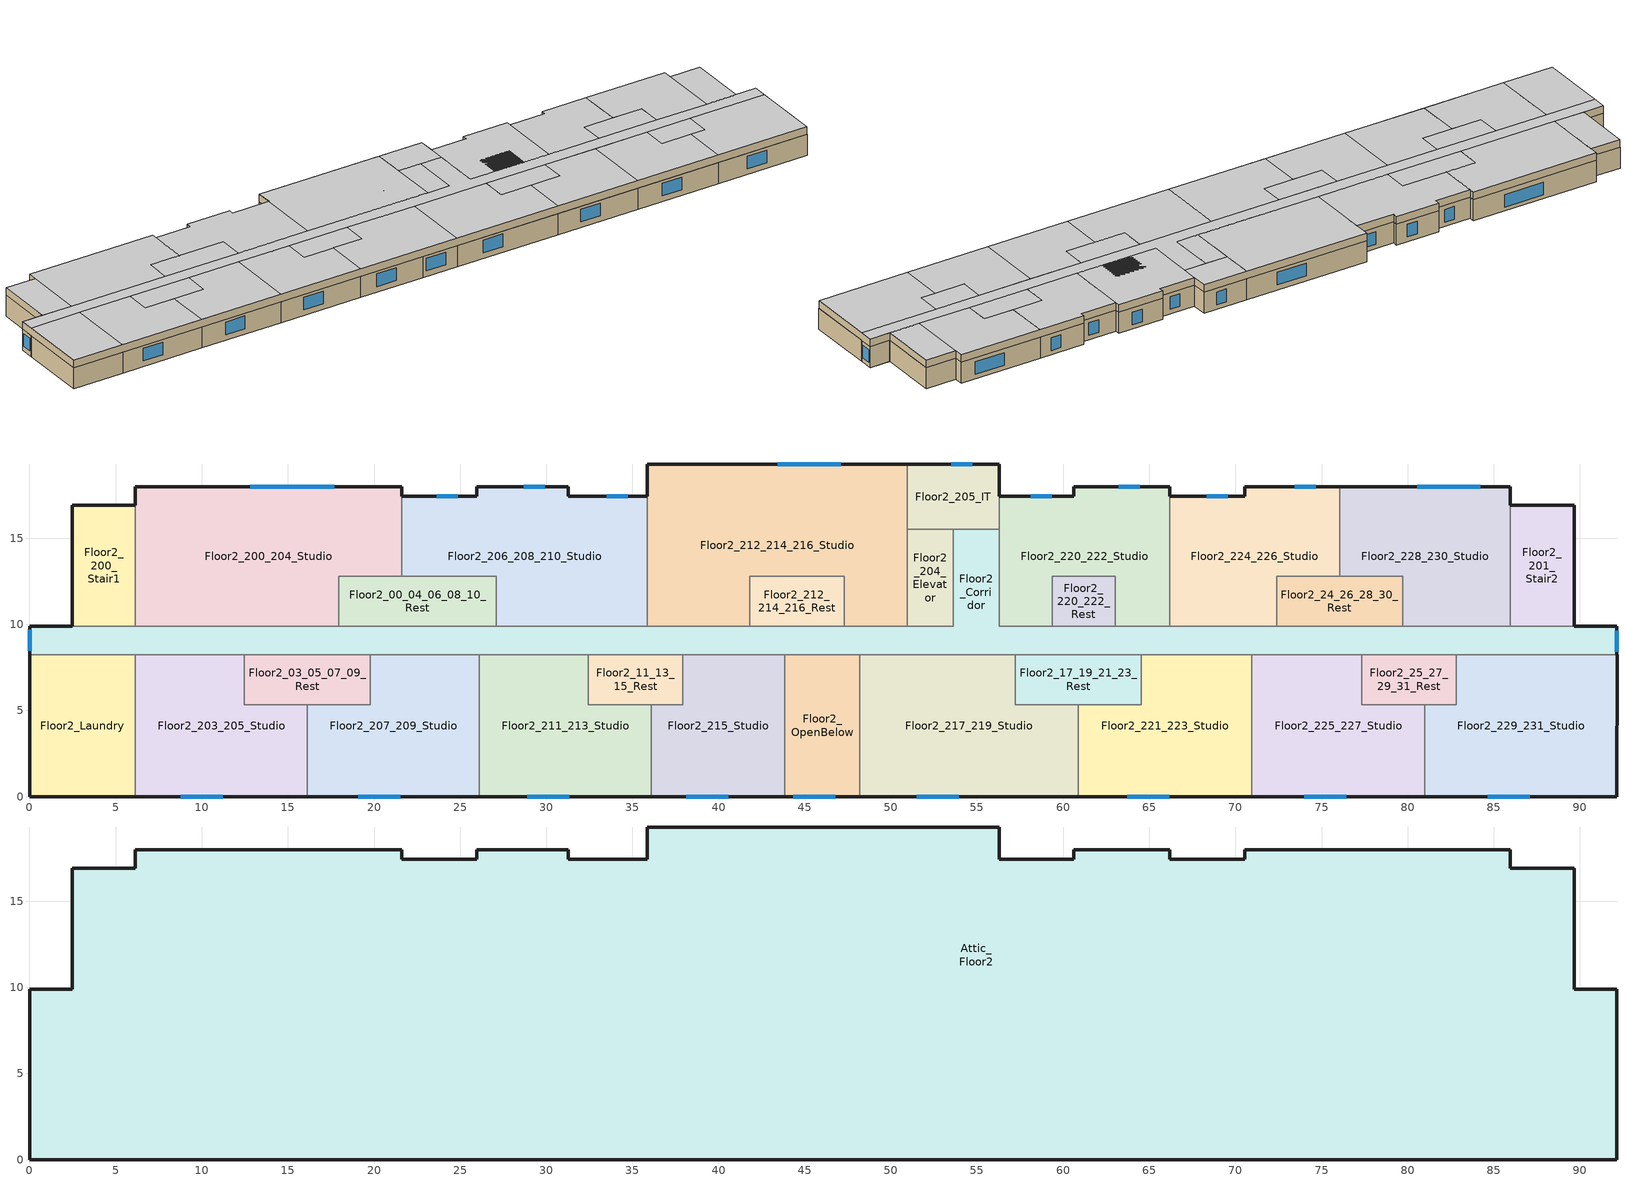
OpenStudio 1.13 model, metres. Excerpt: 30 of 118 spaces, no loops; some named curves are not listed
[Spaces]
Floor2_205_IT
 floor to Attic_Floor1: 50.95,15.51 50.95,19.28 56.29,19.28 56.29,15.51 z3.43
 wall outside: 56.29,17.42 56.29,19.28 50.95,19.28 z3.43:5.97
 wall to Floor2_220_222_Studio: 56.29,15.51 56.29,17.42 z3.43:5.97
 wall to Floor2_Corridor: 53.62,15.51 56.29,15.51 z3.43:5.97
 wall to Floor2_204_Elevator: 50.95,15.51 53.62,15.51 z3.43:5.97
 wall to Floor2_212_214_216_Studio: 50.95,19.28 50.95,15.51 z3.43:5.97
 window: 54.71,19.28 53.5,19.28 z4.01:5.54
Floor2_212_214_216_Studio
 floor to Attic_Floor1: 41.81,9.89 35.86,9.89 35.86,19.28 50.95,19.28 50.95,9.89 47.29,9.89 47.29,12.78 41.81,12.78 z3.43
 wall outside: 50.95,19.28 35.86,19.28 35.86,17.42 z3.43:5.97
 wall to Floor2_Corridor: 35.86,9.89 41.81,9.89 / 47.29,9.89 50.95,9.89 z3.43:5.97
 wall to Floor2_206_208_210_Studio: 35.86,17.42 35.86,9.89 z3.43:5.97
 wall to Floor2_204_Elevator: 50.95,9.89 50.95,15.51 z3.43:5.97
 wall to Floor2_212_214_216_Rest: 41.81,9.89 41.81,12.78 47.29,12.78 47.29,9.89 z3.43:5.97
 window: 47.09,19.28 43.43,19.28 z4.07:5.59
Floor2_228_230_Studio
 floor to Attic_Floor1: 79.71,9.89 79.71,12.78 76.05,12.78 76.05,17.98 85.95,17.98 85.95,9.89 z3.43
 wall outside: 85.95,16.92 85.95,17.98 76.05,17.98 z3.43:5.97
 wall to Floor2_Corridor: 79.71,9.89 85.95,9.89 z3.43:5.97
 wall to Floor2_24_26_28_30_Rest: 76.05,12.78 79.71,12.78 79.71,9.89 z3.43:5.97
 wall to Floor2_224_226_Studio: 76.05,17.98 76.05,12.78 z3.43:5.97
 wall to Floor2_201_Stair2: 85.95,9.89 85.95,16.92 z3.43:5.97
 window: 84.2,17.98 80.54,17.98 z3.98:5.51
Floor2_224_226_Studio
 floor to Attic_Floor1: 66.19,9.89 66.19,17.42 70.54,17.42 70.54,17.98 76.05,17.98 76.05,12.78 72.39,12.78 72.39,9.89 z3.43
 wall outside: 76.05,17.98 70.54,17.98 70.54,17.42 66.19,17.42 z3.43:5.97
 wall to Floor2_Corridor: 66.19,9.89 72.39,9.89 z3.43:5.97
 wall to Floor2_220_222_Studio: 66.19,17.42 66.19,9.89 z3.43:5.97
 wall to Floor2_24_26_28_30_Rest: 72.39,9.89 72.39,12.78 76.05,12.78 z3.43:5.97
 window: 74.65,17.98 73.43,17.98 z3.96:5.48; 69.56,17.42 68.34,17.42 z3.97:5.49
Floor2_220_222_Studio
 floor to Attic_Floor1: 56.29,9.89 56.29,17.42 60.63,17.42 60.63,17.98 66.19,17.98 66.19,9.89 63.02,9.89 63.02,12.78 59.36,12.78 59.36,9.89 z3.43
 wall outside: 66.19,17.42 66.19,17.98 60.63,17.98 60.63,17.42 56.29,17.42 z3.43:5.97
 wall to Floor2_Corridor: 56.29,15.51 56.29,9.89 59.36,9.89 / 63.02,9.89 66.19,9.89 z3.43:5.97
 wall to Floor2_220_222_Rest: 59.36,9.89 59.36,12.78 63.02,12.78 63.02,9.89 z3.43:5.97
 window: 64.45,17.98 63.23,17.98 z3.95:5.48; 59.34,17.42 58.12,17.42 z4:5.52
Floor2_206_208_210_Studio
 floor to Attic_Floor1: 27.1,9.89 27.1,12.78 21.62,12.78 21.62,17.42 25.96,17.42 25.96,17.98 31.27,17.98 31.27,17.42 35.86,17.42 35.86,9.89 z3.43
 wall outside: 35.86,17.42 31.27,17.42 31.27,17.98 25.96,17.98 25.96,17.42 21.62,17.42 z3.43:5.97
 wall to Floor2_Corridor: 27.1,9.89 35.86,9.89 z3.43:5.97
 wall to Floor2_00_04_06_08_10_Rest: 21.62,12.78 27.1,12.78 27.1,9.89 z3.43:5.97
 wall to Floor2_200_204_Studio: 21.62,17.42 21.62,12.78 z3.43:5.97
 window: 34.73,17.42 33.52,17.42 z3.97:5.49; 29.9,17.98 28.68,17.98 z4:5.53; 24.86,17.42 23.64,17.42 z3.98:5.51
Floor2_200_204_Studio
 floor to Attic_Floor1: 6.15,9.89 6.15,17.98 21.62,17.98 21.62,12.78 17.96,12.78 17.96,9.89 z3.43
 wall outside: 21.62,17.42 21.62,17.98 6.15,17.98 6.15,16.92 z3.43:5.97
 wall to Floor2_Corridor: 6.15,9.89 17.96,9.89 z3.43:5.97
 wall to Floor2_200_Stair1: 6.15,16.92 6.15,9.89 z3.43:5.97
 wall to Floor2_00_04_06_08_10_Rest: 17.96,9.89 17.96,12.78 21.62,12.78 z3.43:5.97
 window: 17.69,17.98 12.81,17.98 z3.84:5.37
Floor2_201_Stair2
 floor to Attic_Floor1: 85.95,9.89 85.95,16.92 89.66,16.92 89.66,9.89 z3.43
 wall outside: 89.66,9.89 89.66,16.92 85.95,16.92 z3.43:5.97
 wall to Floor2_Corridor: 85.95,9.89 89.66,9.89 z3.43:5.97
Floor2_200_Stair1
 floor to Attic_Floor1: 2.49,9.89 2.49,16.92 6.15,16.92 6.15,9.89 z3.43
 wall outside: 6.15,16.92 2.49,16.92 2.49,9.89 z3.43:5.97
 wall to Floor2_Corridor: 2.49,9.89 6.15,9.89 z3.43:5.97
Floor2_Corridor
 floor to Attic_Floor1: 0,8.23 0,9.89 53.62,9.89 53.62,15.51 56.29,15.51 56.29,9.89 92.15,9.89 92.15,8.23 z3.43
 wall outside: 2.49,9.89 0,9.89 0,8.23 / 92.15,8.23 92.15,9.89 89.66,9.89 z3.43:5.97
 wall to Floor2_03_05_07_09_Rest: 12.47,8.23 19.79,8.23 z3.43:5.97
 wall to Floor2_203_205_Studio: 6.15,8.23 12.47,8.23 z3.43:5.97
 wall to Floor2_Laundry: 0,8.23 6.15,8.23 z3.43:5.97
 wall to Floor2_00_04_06_08_10_Rest: 27.1,9.89 17.96,9.89 z3.43:5.97
 wall to Floor2_212_214_216_Rest: 47.29,9.89 41.81,9.89 z3.43:5.97
 wall to Floor2_204_Elevator: 53.62,15.51 53.62,9.89 50.95,9.89 z3.43:5.97
 wall to Floor2_220_222_Rest: 63.02,9.89 59.36,9.89 z3.43:5.97
 wall to Floor2_24_26_28_30_Rest: 79.71,9.89 72.39,9.89 z3.43:5.97
 wall to Floor2_229_231_Studio: 82.83,8.23 92.15,8.23 z3.43:5.97
 wall to Floor2_25_27_29_31_Rest: 77.34,8.23 82.83,8.23 z3.43:5.97
 wall to Floor2_225_227_Studio: 70.94,8.23 77.34,8.23 z3.43:5.97
 wall to Floor2_221_223_Studio: 64.54,8.23 70.94,8.23 z3.43:5.97
 wall to Floor2_17_19_21_23_Rest: 57.23,8.23 64.54,8.23 z3.43:5.97
 wall to Floor2_217_219_Studio: 48.2,8.23 57.23,8.23 z3.43:5.97
 wall to Floor2_OpenBelow: 43.85,8.23 48.2,8.23 z3.43:5.97
 wall to Floor2_215_Studio: 37.92,8.23 43.85,8.23 z3.43:5.97
 wall to Floor2_11_13_15_Rest: 32.44,8.23 37.92,8.23 z3.43:5.97
 wall to Floor2_211_213_Studio: 26.11,8.23 32.44,8.23 z3.43:5.97
 wall to Floor2_207_209_Studio: 19.79,8.23 26.11,8.23 z3.43:5.97
 window: 0,9.68 0,8.46 z4:5.53; 92.15,8.42 92.15,9.64 z3.93:5.46
Floor2_204_Elevator
 floor to Attic_Floor1: 50.95,9.89 50.95,15.51 53.62,15.51 53.62,9.89 z3.43
Floor2_24_26_28_30_Rest
 floor to Attic_Floor1: 72.39,9.89 72.39,12.78 79.71,12.78 79.71,9.89 z3.43
Floor2_220_222_Rest
 floor to Attic_Floor1: 59.36,9.89 59.36,12.78 63.02,12.78 63.02,9.89 z3.43
Floor2_212_214_216_Rest
 floor to Attic_Floor1: 41.81,9.89 41.81,12.78 47.29,12.78 47.29,9.89 z3.43
Floor2_00_04_06_08_10_Rest
 floor to Attic_Floor1: 17.96,9.89 17.96,12.78 27.1,12.78 27.1,9.89 z3.43
Floor2_229_231_Studio
 floor to Attic_Floor1: 81,0 81,5.34 82.83,5.34 82.83,8.23 92.15,8.23 92.15,0 z3.43
 wall outside: 81,0 92.15,0 92.15,8.23 z3.43:5.97
 wall to Floor2_225_227_Studio: 81,5.34 81,0 z3.43:5.97
 wall to Floor2_25_27_29_31_Rest: 82.83,8.23 82.83,5.34 81,5.34 z3.43:5.97
 window: 84.65,0 87.09,0 z4.11:5.64
Floor2_25_27_29_31_Rest
 floor to Attic_Floor1: 77.34,5.34 77.34,8.23 82.83,8.23 82.83,5.34 z3.43
 wall to Floor2_225_227_Studio: 77.34,8.23 77.34,5.34 81,5.34 z3.43:5.97
Floor2_225_227_Studio
 floor to Attic_Floor1: 70.94,0 70.94,8.23 77.34,8.23 77.34,5.34 81,5.34 81,0 z3.43
 wall outside: 70.94,0 81,0 z3.43:5.97
 wall to Floor2_221_223_Studio: 70.94,8.23 70.94,0 z3.43:5.97
 window: 73.99,0 76.43,0 z4.11:5.64
Floor2_221_223_Studio
 floor to Attic_Floor1: 60.88,0 60.88,5.34 64.54,5.34 64.54,8.23 70.94,8.23 70.94,0 z3.43
 wall outside: 60.88,0 70.94,0 z3.43:5.97
 wall to Floor2_217_219_Studio: 60.88,5.34 60.88,0 z3.43:5.97
 wall to Floor2_17_19_21_23_Rest: 64.54,8.23 64.54,5.34 60.88,5.34 z3.43:5.97
 window: 63.71,0 66.15,0 z4.11:5.64
Floor2_17_19_21_23_Rest
 floor to Attic_Floor1: 57.23,5.34 57.23,8.23 64.54,8.23 64.54,5.34 z3.43
 wall to Floor2_217_219_Studio: 57.23,8.23 57.23,5.34 60.88,5.34 z3.43:5.97
Floor2_217_219_Studio
 floor to Attic_Floor1: 48.2,0 48.2,8.23 57.23,8.23 57.23,5.34 60.88,5.34 60.88,0 z3.43
 wall outside: 48.2,0 60.88,0 z3.43:5.97
 wall to Floor2_OpenBelow: 48.2,8.23 48.2,0 z3.43:5.97
 window: 51.5,0 53.94,0 z4.11:5.64
Floor2_OpenBelow
 floor to Attic_Floor1 (Air Wall): 48.2,0 43.85,0 43.85,8.23 48.2,8.23 z3.43
 wall outside: 43.85,0 48.2,0 z3.43:5.97
 wall to Floor2_215_Studio: 43.85,8.23 43.85,0 z3.43:5.97
 window: 44.33,0 46.77,0 z4.11:5.64
Floor2_215_Studio
 floor to Attic_Floor1: 36.09,0 36.09,5.34 37.92,5.34 37.92,8.23 43.85,8.23 43.85,0 z3.43
 wall outside: 36.09,0 43.85,0 z3.43:5.97
 wall to Floor2_211_213_Studio: 36.09,5.34 36.09,0 z3.43:5.97
 wall to Floor2_11_13_15_Rest: 37.92,8.23 37.92,5.34 36.09,5.34 z3.43:5.97
 window: 38.12,0 40.55,0 z4.11:5.64
Floor2_11_13_15_Rest
 floor to Attic_Floor1: 32.44,5.34 32.44,8.23 37.92,8.23 37.92,5.34 z3.43
 wall to Floor2_211_213_Studio: 32.44,8.23 32.44,5.34 36.09,5.34 z3.43:5.97
Floor2_211_213_Studio
 floor to Attic_Floor1: 26.11,0 26.11,8.23 32.44,8.23 32.44,5.34 36.09,5.34 36.09,0 z3.43
 wall outside: 26.11,0 36.09,0 z3.43:5.97
 wall to Floor2_207_209_Studio: 26.11,8.23 26.11,0 z3.43:5.97
 window: 28.91,0 31.34,0 z4.11:5.64
Floor2_207_209_Studio
 floor to Attic_Floor1: 16.13,0 16.13,5.34 19.79,5.34 19.79,8.23 26.11,8.23 26.11,0 z3.43
 wall outside: 16.13,0 26.11,0 z3.43:5.97
 wall to Floor2_203_205_Studio: 16.13,5.34 16.13,0 z3.43:5.97
 wall to Floor2_03_05_07_09_Rest: 19.79,8.23 19.79,5.34 16.13,5.34 z3.43:5.97
 window: 19.1,0 21.53,0 z4.11:5.64
Floor2_03_05_07_09_Rest
 floor to Attic_Floor1: 12.47,5.34 12.47,8.23 19.79,8.23 19.79,5.34 z3.43
 wall to Floor2_203_205_Studio: 12.47,8.23 12.47,5.34 16.13,5.34 z3.43:5.97
Floor2_203_205_Studio
 floor to Attic_Floor1: 6.15,0 6.15,8.23 12.47,8.23 12.47,5.34 16.13,5.34 16.13,0 z3.43
 wall outside: 6.15,0 16.13,0 z3.43:5.97
 wall to Floor2_Laundry: 6.15,8.23 6.15,0 z3.43:5.97
 window: 8.77,0 11.21,0 z4.11:5.64
Floor2_Laundry
 floor to Attic_Floor1: 0,0 0,8.23 6.15,8.23 6.15,0 z3.43
 wall outside: 0,8.23 0,0 6.15,0 z3.43:5.97
Attic_Floor2
 floor to Floor2_224_226_Studio: 66.19,9.89 66.19,17.42 70.54,17.42 70.54,17.98 76.05,17.98 76.05,12.78 72.39,12.78 72.39,9.89 z5.97
 floor to Floor2_203_205_Studio: 6.15,0 6.15,8.23 12.47,8.23 12.47,5.34 16.13,5.34 16.13,0 z5.97
 floor to Floor2_207_209_Studio: 16.13,0 16.13,5.34 19.79,5.34 19.79,8.23 26.11,8.23 26.11,0 z5.97
 floor to Floor2_204_Elevator: 50.95,9.89 50.95,15.51 53.62,15.51 53.62,9.89 z5.97
 floor to Floor2_228_230_Studio: 79.71,9.89 79.71,12.78 76.05,12.78 76.05,17.98 85.95,17.98 85.95,9.89 z5.97
 floor to Floor2_205_IT: 50.95,15.51 50.95,19.28 56.29,19.28 56.29,15.51 z5.97
 floor to Floor2_212_214_216_Studio: 35.86,9.89 35.86,19.28 50.95,19.28 50.95,9.89 z5.97
 floor to Floor2_220_222_Studio: 56.29,9.89 56.29,17.42 60.63,17.42 60.63,17.98 66.19,17.98 66.19,9.89 z5.97
 floor to Floor2_229_231_Studio: 81,0 81,5.34 82.83,5.34 82.83,8.23 92.15,8.23 92.15,0 z5.97
 floor to Floor2_200_204_Studio: 6.15,9.89 6.15,17.98 21.62,17.98 21.62,12.78 17.96,12.78 17.96,9.89 z5.97
 floor to Floor2_206_208_210_Studio: 27.1,9.89 27.1,12.78 21.62,12.78 21.62,17.42 25.96,17.42 25.96,17.98 31.27,17.98 31.27,17.42 35.86,17.42 35.86,9.89 z5.97
 floor to Floor2_00_04_06_08_10_Rest: 17.96,9.89 17.96,12.78 27.1,12.78 27.1,9.89 z5.97
 floor to Floor2_25_27_29_31_Rest: 77.34,5.34 77.34,8.23 82.83,8.23 82.83,5.34 z5.97
 floor to Floor2_217_219_Studio: 48.2,0 48.2,8.23 57.23,8.23 57.23,5.34 60.88,5.34 60.88,0 z5.97
 floor to Floor2_201_Stair2: 85.95,9.89 85.95,16.92 89.66,16.92 89.66,9.89 z5.97
 floor to Floor2_24_26_28_30_Rest: 72.39,9.89 72.39,12.78 79.71,12.78 79.71,9.89 z5.97
 floor to Floor2_03_05_07_09_Rest: 12.47,5.34 12.47,8.23 19.79,8.23 19.79,5.34 z5.97
 floor to Floor2_221_223_Studio: 70.94,0 60.88,0 60.88,5.34 64.54,5.34 64.54,8.23 70.94,8.23 z5.97
 floor to Floor2_17_19_21_23_Rest: 57.23,5.34 57.23,8.23 64.54,8.23 64.54,5.34 z5.97
 floor to Floor2_Corridor: 92.15,8.23 0,8.23 0,9.89 53.62,9.89 53.62,15.51 56.29,15.51 56.29,9.89 92.15,9.89 z5.97
 floor to Floor2_Laundry: 0,0 0,8.23 6.15,8.23 6.15,0 z5.97
 floor to Floor2_11_13_15_Rest: 32.44,5.34 32.44,8.23 37.92,8.23 37.92,5.34 z5.97
 floor to Floor2_211_213_Studio: 36.09,0 26.11,0 26.11,8.23 32.44,8.23 32.44,5.34 36.09,5.34 z5.97
 floor to Floor2_OpenBelow: 43.85,0 43.85,8.23 48.2,8.23 48.2,0 z5.97
 floor to Floor2_215_Studio: 36.09,0 36.09,5.34 37.92,5.34 37.92,8.23 43.85,8.23 43.85,0 z5.97
 floor to Floor2_200_Stair1: 2.49,9.89 2.49,16.92 6.15,16.92 6.15,9.89 z5.97
 floor to Floor2_225_227_Studio: 70.94,0 70.94,8.23 77.34,8.23 77.34,5.34 81,5.34 81,0 z5.97
 floor to Floor2_220_222_Rest: 59.36,9.89 59.36,12.78 63.02,12.78 63.02,9.89 z5.97
 floor to Floor2_212_214_216_Rest: 41.81,9.89 41.81,12.78 47.29,12.78 47.29,9.89 z5.97
 wall outside: 92.15,0 92.15,9.89 89.66,9.89 89.66,16.92 85.95,16.92 85.95,17.98 70.54,17.98 70.54,17.42 66.19,17.42 66.19,17.98 60.63,17.98 60.63,17.42 56.29,17.42 56.29,19.28 35.86,19.28 35.86,17.42 31.27,17.42 31.27,17.98 25.96,17.98 25.96,17.42 21.62,17.42 21.62,17.98 6.15,17.98 6.15,16.92 2.49,16.92 2.49,9.89 0,9.89 0,0 92.15,0 z5.97:6.88
 ceiling to Floor3_325_327_Studio: 70.94,8.23 70.94,0 81,0 81,5.34 77.34,5.34 77.34,8.23 z6.88
 ceiling to Floor3_313_315_Studio: 39.75,8.23 39.75,5.34 36.09,5.34 36.09,0 48.2,0 48.2,8.23 z6.88
 ceiling to Floor3_09_11_13_15_Rest: 32.44,8.23 32.44,5.34 39.75,5.34 39.75,8.23 z6.88
 ceiling to Floor3_304_Elevator: 50.95,15.51 50.95,9.89 53.62,9.89 53.62,15.51 z6.88
 ceiling to Floor3_01_03_05_07_Rest: 12.47,8.23 12.47,5.34 19.79,5.34 19.79,8.23 z6.88
 ceiling to Floor3_309_311_Studio: 26.11,8.23 26.11,0 36.09,0 36.09,5.34 32.44,5.34 32.44,8.23 z6.88
 ceiling to Floor3_308_309_Storage: 0,8.23 0,0 6.15,0 6.15,8.23 z6.88
 ceiling to Floor3_324_326_Studio: 70.54,17.98 70.54,17.42 66.19,17.42 66.19,9.89 72.39,9.89 72.39,12.78 76.05,12.78 76.05,17.98 z6.88
 ceiling to Floor3_329_331_Studio: 82.83,8.23 82.83,5.34 81,5.34 81,0 92.15,0 92.15,8.23 z6.88
 ceiling to Floor3_300_Stair1: 2.49,16.92 2.49,9.89 6.15,9.89 6.15,16.92 z6.88
 ceiling to Floor3_320_322_Studio: 60.63,17.98 60.63,17.42 56.29,17.42 56.29,9.89 66.19,9.89 66.19,17.98 z6.88
 ceiling to Floor3_25_27_29_31_Rest: 77.34,8.23 77.34,5.34 82.83,5.34 82.83,8.23 z6.88
 ceiling to Floor3_17_19_21_23_Rest: 57.23,8.23 57.23,5.34 64.54,5.34 64.54,8.23 z6.88
 ceiling to Floor3_328_330_Studio: 76.05,17.98 76.05,12.78 79.71,12.78 79.71,9.89 85.95,9.89 85.95,17.98 z6.88
 ceiling to Floor3_301_Stair2: 85.95,16.92 85.95,9.89 89.66,9.89 89.66,16.92 z6.88
 ceiling to Floor3_24_26_28_30_Rest: 72.39,12.78 72.39,9.89 79.71,9.89 79.71,12.78 z6.88
 ceiling to Floor3_317_319_Studio: 48.2,8.23 48.2,0 60.88,0 60.88,5.34 57.23,5.34 57.23,8.23 z6.88
 ceiling to Floor3_321_323_Studio: 64.54,8.23 64.54,5.34 60.88,5.34 60.88,0 70.94,0 70.94,8.23 z6.88
 ceiling to Floor3_301_303_Studio: 6.15,8.23 6.15,0 16.13,0 16.13,5.34 12.47,5.34 12.47,8.23 z6.88
 ceiling to Floor3_306_308_310_Studio: 25.96,17.98 25.96,17.42 21.62,17.42 21.62,12.78 27.1,12.78 27.1,9.89 35.86,9.89 35.86,17.42 31.27,17.42 31.27,17.98 z6.88
 ceiling to Floor3_300_304_Studio: 6.15,17.98 6.15,9.89 17.96,9.89 17.96,12.78 21.62,12.78 21.62,17.98 z6.88
 ceiling to Floor3_305_IT: 50.95,19.28 50.95,15.51 56.29,15.51 56.29,19.28 z6.88
 ceiling to Floor3_305_307_Studio: 19.79,8.23 19.79,5.34 16.13,5.34 16.13,0 26.11,0 26.11,8.23 z6.88
 ceiling to Floor3_00_04_06_08_10_Rest: 17.96,12.78 17.96,9.89 27.1,9.89 27.1,12.78 z6.88
 ceiling to Floor3_Corridor: 53.62,15.51 53.62,9.89 0,9.89 0,8.23 92.15,8.23 92.15,9.89 56.29,9.89 56.29,15.51 z6.88
 ceiling to Floor3_312_314_316_Studio: 35.86,19.28 35.86,9.89 50.95,9.89 50.95,19.28 z6.88
 ceiling to Floor3_320_322_Rest: 59.36,12.78 59.36,9.89 63.02,9.89 63.02,12.78 z6.88
 ceiling to Floor3_312_314_316_Rest: 41.81,12.78 41.81,9.89 47.29,9.89 47.29,12.78 z6.88
[ClimateZones]
Climate Zone Institution Name 1=ASHRAE; Climate Zone Document Name 1=ANSI/ASHRAE Standard 169; Climate Zone Document Year 1=2006; Climate Zone Value 1=6A; Climate Zone Institution Name 2=CEC; Climate Zone Document Name 2=California Climate Zone Descriptions; Climate Zone Document Year 2=1995
[Building]
CandleWood Suites, Fort Drum, NY: Nominal Floor to Floor Height {m}=3.3528; Space Type=LrgHotel - GuestRoom; Default Construction Set=LrgHotelConsSet adj roof insulation adj ext wall insulation; Standards Number of Stories=4; Standards Number of Above Ground Stories=4; Standards Building Type=LargeHotel; Standards Number of Living Units=240; Nominal Floor to Ceiling Height {m}=2.4384
[Site]
Watertown Ap: Latitude {deg}=44; Longitude {deg}=-76.02; Time Zone {hr}=-5; Elevation {m}=97
[SizingPeriod:DesignDay] Barometric Pressure {Pa}=100165; Sky Clearness=0; Rain Indicator=0; Snow Indicator=0; Day of Month=21; Daylight Saving Time Indicator=0; Humidity Indicating Type=Wetbulb; Dry-Bulb Temperature Range Modifier Type=DefaultMultipliers
Name | Maximum Dry-Bulb Temperature {C} | Daily Dry-Bulb Temperature Range {deltaC} | Humidity Indicating Conditions at Maximum Dry-Bulb | Wind Speed {m/s} | Wind Direction {deg} | Month | Day Type | Solar Model Indicator | ASHRAE Taub | ASHRAE Taud
Watertown Ap Ann Clg .4% Condns DB=>MWB | 29.6 | 10.8 | 22 | 4.8 | 250 | 7 | SummerDesignDay | ASHRAETau | 0.457 | 2.015
Watertown Ap Ann Htg 99.6% Condns DB | -25 | 0 | -25 | 2.2 | 80 | 1 | WinterDesignDay | ASHRAEClearSky
[Construction]
ExtSlabCarpet 4in: MAT-CC05 4 HW CONCRETE, SlabInsulation, G05 25mm wood
Interior Floor: F16 Acoustic tile, F05 Ceiling air space resistance, M11 100mm lightweight concrete
Interior Wall: G01a 19mm gypsum board, F04 Wall air space resistance, G01a 19mm gypsum board
Interior Ceiling: M11 100mm lightweight concrete, F05 Ceiling air space resistance, F16 Acoustic tile
ExtWindow Metal: Fixed Window 3.12/0.40/0.31
Exterior Door: F08 Metal surface, I01 25mm insulation board
Interior Window: Clear 3mm
Interior Door; Interior Partition: G05 25mm wood
Air Wall: Air Wall Material
ExtRoof IEAD adj roof insulation: Roof Membrane, IEAD Roof Insulation R-19.72 IP_R-value 49.0 (ft^2*h*R/Btu), Metal Decking
ExtWall Mass adj ext wall insulation: 1IN Stucco, 8IN CONCRETE HW RefBldg, Mass Wall Insulation R-10.11 IP_R-value 20.0 (ft^2*h*R/Btu), 1/2IN Gypsum
[Material] Thermal Absorptance=0.9
Name | Roughness | Thickness {m} | Conductivity {W/m-K} | Density {kg/m3} | Specific Heat {J/kg-K} | Solar Absorptance | Visible Absorptance
MAT-CC05 4 HW CONCRETE | Rough | 0.1016 | 1.311 | 2240 | 836.8 | 0.85 | 0.85
1IN Stucco | Smooth | 0.0253 | 0.6918 | 1858 | 837 | 0.92 | 0.92
8IN CONCRETE HW RefBldg | Rough | 0.2032 | 1.311 | 2240 | 836.8 | 0.7 | 0.7
1/2IN Gypsum | Smooth | 0.0127 | 0.16 | 784.9 | 830 | 0.4 | 0.4
Roof Membrane | VeryRough | 0.0095 | 0.16 | 1121.29 | 1460 | 0.7 | 0.7
Metal Decking | MediumSmooth | 0.0015 | 45.006 | 7680 | 418.4 | 0.6 | 0.6
F16 Acoustic tile | MediumSmooth | 0.0191 | 0.06 | 368 | 590 | 0.3 | 0.3
M11 100mm lightweight concrete | MediumRough | 0.1016 | 0.53 | 1280 | 840 | 0.5 | 0.5
G01a 19mm gypsum board | MediumSmooth | 0.019 | 0.16 | 800 | 1090 | 0.4 | 0.4
F08 Metal surface | Smooth | 0.0008 | 45.28 | 7824 | 500 | 0.7 | 0.7
I01 25mm insulation board | MediumRough | 0.0254 | 0.03 | 43 | 1210 | 0.6 | 0.6
G05 25mm wood | MediumSmooth | 0.0254 | 0.15 | 608 | 1630 | 0.5 | 0.5
IEAD Roof Insulation R-19.72 IP_R-value 49.0 (ft^2*h*R/Btu) | MediumRough | 0.422841 | 0.049 | 265 | 836.8 | 0.7 | 0.7
Mass Wall Insulation R-10.11 IP_R-value 20.0 (ft^2*h*R/Btu) | MediumRough | 0.172588 | 0.049 | 265 | 836.8 | 0.7 | 0.7
SlabInsulation | MediumRough | 0.08128 | 0.049 | 265 | 836.8 | 0.7 | 0.7
[DefaultSurfaceConstructions]
Name | Floor Construction | Wall Construction | Roof Ceiling Construction
Default Surface Constructions 2 | Interior Floor | Interior Wall | Interior Ceiling
Default Surface Constructions 3 | ExtSlabCarpet 4in | ExtSlabCarpet 4in | ExtSlabCarpet 4in
Default Surface Constructions 1 adj roof insulation adj ext wall insulation | ExtSlabCarpet 4in | ExtWall Mass adj ext wall insulation | ExtRoof IEAD adj roof insulation
[Material:AirGap]
Name | Thermal Resistance {m2-K/W}
F05 Ceiling air space resistance | 0.18
F04 Wall air space resistance | 0.15
[DefaultSubSurfaceConstructions]
Name | Fixed Window Construction | Operable Window Construction | Door Construction | Tubular Daylight Dome Construction | Tubular Daylight Diffuser Construction
Default Sub Surface Constructions 1 | ExtWindow Metal | ExtWindow Metal | Exterior Door | Interior Window | Interior Window
Default Sub Surface Constructions 2 | Interior Window | Interior Window | Interior Door
[WindowMaterial:SimpleGlazingSystem]
Fixed Window 3.12/0.40/0.31: U-Factor {W/m2-K}=1.98739; Solar Heat Gain Coefficient=0.35; Visible Transmittance=0.31
[WindowMaterial:Glazing]
Clear 3mm: Optical Data Type=SpectralAverage; Thickness {m}=0.003; Solar Transmittance at Normal Incidence=0.837; Front Side Solar Reflectance at Normal Incidence=0.075; Back Side Solar Reflectance at Normal Incidence=0; Visible Transmittance at Normal Incidence=0.898; Front Side Visible Reflectance at Normal Incidence=0.081; Back Side Visible Reflectance at Normal Incidence=0; Infrared Transmittance at Normal Incidence=0; Front Side Infrared Hemispherical Emissivity=0.84; Back Side Infrared Hemispherical Emissivity=0.84; Conductivity {W/m-K}=0.9; Dirt Correction Factor for Solar and Visible Transmittance=1; Solar Diffusing=No
[Material:AirWall]
Air Wall Material
[DefaultConstructionSet]
LrgHotelConsSet adj roof insulation adj ext wall insulation: Default Exterior Surface Constructions=Default Surface Constructions 1 adj roof insulation adj ext wall insulation; Default Interior Surface Constructions=Default Surface Constructions 2; Default Ground Contact Surface Constructions=Default Surface Constructions 3; Default Exterior SubSurface Constructions=Default Sub Surface Constructions 1; Default Interior SubSurface Constructions=Default Sub Surface Constructions 2; Interior Partition Construction=Interior Partition
[SpaceType] Standards Building Type=LargeHotel
Name | Default Schedule Set | Design Specification Outdoor Air Object | Standards Space Type
LrgHotel - Attic | LrgHotel - Attic Schedule Set | LrgHotel - Attic Ventilation | Attic
LrgHotel - Corridor | LrgHotel - Corridor Schedule Set | LrgHotel - Circulation Ventilation | Corridor
LrgHotel - GuestRoom | LrgHotel - GuestRoom Schedule Set | LrgHotel - Guest Room Ventilation | GuestRoom
LrgHotel - Laundry | LrgHotel - Laundry Schedule Set | LrgHotel - Laundry Ventilation | Laundry
LrgHotel - Lobby | LrgHotel - Lobby/BusinessCenter Schedule Set | LrgHotel - Lobby Ventilation | Lobby
LrgHotel - Restrooms | LrgHotel - Restroom Schedule Set | LrgHotel - Guest Room Ventilation | GuestRoom
LrgHotel - Stairs | LrgHotel - Stairs Schedule Set | LrgHotel - Stairs Ventilation | Corridor
LrgHotel - Elevator | LrgHotel - Elevator Schedule Set | LrgHotel - Circulation Ventilation | Corridor
LrgHotel - IT Space | LrgHotel - IT/Office Schedule Set | LrgHotel - IT Ventilation | Mechanical
[DefaultScheduleSet] People Activity Level Schedule=LargeHotel Activity; Infiltration Schedule=LargeHotel Infil Quarter On
Name | Number of People Schedule | Lighting Schedule | Electric Equipment Schedule | Gas Equipment Schedule
LrgHotel - Attic Schedule Set; LrgHotel - Lobby/BusinessCenter Schedule Set; LrgHotel - IT/Office Schedule Set | LargeHotel Bldg Occ | LargeHotel Bldg Light | LargeHotel Bldg Equip
LrgHotel - Corridor Schedule Set | LargeHotel Bldg Occ | LargeHotel Bldg Light-Corridors
LrgHotel - GuestRoom Schedule Set | LargeHotel GuestRoom Occ | LargeHotel Bldg Light | LargeHotel GuestRoom Equip
LrgHotel - Laundry Schedule Set | LargeHotel Bldg Occ | LargeHotel Bldg Light | LargeHotel LaundryRoom Equip | LargeHotel LaundryRoom Gas
LrgHotel - Restroom Schedule Set | LargeHotel GuestRoom Occ | LargeHotel Bldg Light | LargeHotel Bldg Equip
LrgHotel - Stairs Schedule Set | LargeHotel Bldg Occ | LargeHotel Bldg Light
LrgHotel - Elevator Schedule Set | LargeHotel Bldg Occ | LargeHotel Bldg Light | LargeHotel Elevator PlugLoad Sch
[DesignSpecification:OutdoorAir] Outdoor Air Method=Sum
Name | Outdoor Air Flow per Person {m3/s-person} | Outdoor Air Flow per Floor Area {m3/s-m2}
LrgHotel - Attic Ventilation | 0 | 0.0003048
LrgHotel - Circulation Ventilation |  | 0.0003048
LrgHotel - Guest Room Ventilation | 0.00235974 | 0.0003048
LrgHotel - Laundry Ventilation; LrgHotel - Lobby Ventilation | 0.00353961 | 0.0003048
LrgHotel - IT Ventilation; LrgHotel - Stairs Ventilation | 0.00707921
[SpaceInfiltration:DesignFlowRate] Design Flow Rate Calculation Method=Flow/ExteriorArea; Flow per Exterior Surface Area {m3/s-m2}=0.000226568
Name | Space or SpaceType
LrgHotel - Attic Infiltration | LrgHotel - Attic
LrgHotel - Corridor Infiltration | LrgHotel - Corridor
LrgHotel - GuestRoom Infiltration | LrgHotel - GuestRoom
LrgHotel - Laundry Infiltration | LrgHotel - Laundry
LrgHotel - Lobby Infiltration | LrgHotel - Lobby
LrgHotel - Restroom Infiltration | LrgHotel - Restrooms
LrgHotel - Stairs Infiltration | LrgHotel - Stairs
LrgHotel - Elevator Infiltration | LrgHotel - Elevator
LrgHotel - IT Infiltration | LrgHotel - IT Space
[ThermostatSetpoint:DualSetpoint]
Name | Heating Setpoint Temperature Schedule | Cooling Setpoint Temperature Schedule
Thermal Zone: Floor2_207_209_Studio Thermostat 1; Thermal Zone: Floor2_221_223_Studio Thermostat 1; Thermal Zone: Floor2_215_Studio Thermostat 1; Thermal Zone: Floor2_212_214_216_Studio Thermostat 1; Thermal Zone: Floor2_211_213_Studio Thermostat 1; Thermal Zone: Floor2_200_204_Studio Thermostat 1; Thermal Zone: Floor2_206_208_210_Studio Thermostat 1; Thermal Zone: Floor2_224_226_Studio Thermostat 1; Thermal Zone: Floor2_220_222_Studio Thermostat 1; Thermal Zone: Floor2_225_227_Studio Thermostat 1; Thermal Zone: Floor2_229_231_Studio Thermostat 1; Thermal Zone: Floor2_228_230_Studio Thermostat 1; Thermal Zone: Floor2_203_205_Studio Thermostat 1; Thermal Zone: Floor2_217_219_Studio Thermostat 1; Thermal Zone: Floor2_24_26_28_30_Rest Thermostat; Thermal Zone: Floor2_11_13_15_Rest Thermostat; Thermal Zone: Floor2_220_222_Rest Thermostat; Thermal Zone: Floor2_03_05_07_09_Rest Thermostat; Thermal Zone: Floor2_25_27_29_31_Rest Thermostat; Thermal Zone: Floor2_212_214_216_Rest Thermostat; Thermal Zone: Floor2_17_19_21_23_Rest Thermostat; Thermal Zone: Floor2_00_04_06_08_10_Rest Thermostat | LargeHotel GuestRoom HtgSetp | LargeHotel GuestRoom ClgSetp
Thermal Zone: Floor2_205_IT Thermostat 1; Thermal Zone: Floor2_OpenBelow Thermostat 1; Thermal Zone: Floor2_Laundry Thermostat 1 | LargeHotel HtgSetp | LargeHotel ClgSetp
Thermal Zone: Floor2_204_Elevator Thermostat 1; Thermal Zone: Floor2_Corridor Thermostat; Thermal Zone: Floor2_201_Stair2 Thermostat; Thermal Zone: Floor2_200_Stair1 Thermostat | LargeHotel Corridor HtgSetp | LargeHotel Corridor ClgSetp
Thermal Zone: Attic_Floor2 Thermostat | Heating Never Come On | Cooling Never Come On
[Lights:Definition] Design Level Calculation Method=Watts/Area
Name | Watts per Space Floor Area {W/m2}
Corridor Lights Definition; IT Lights Definition | 6.99654
GuestRoom Lights Definition | 8.50349
Laundry Lights Definition | 6.45835
Lobby Lights Definition | 10.3334
RestRoom Lights Definition | 5.81251
Stairs Lights Definition | 6.02779
Elevator Lights Definition | 7.16876
[Lights]
Name | Lights Definition | Space or SpaceType
LrgHotel - Corridor Lights | Corridor Lights Definition | LrgHotel - Corridor
LrgHotel - GuestRoom Lights | GuestRoom Lights Definition | LrgHotel - GuestRoom
LrgHotel - Laundry Lights | Laundry Lights Definition | LrgHotel - Laundry
LrgHotel - Lobby Lights | Lobby Lights Definition | LrgHotel - Lobby
LrgHotel - Rest Lights | RestRoom Lights Definition | LrgHotel - Restrooms
LrgHotel - Elev Lights | Elevator Lights Definition | LrgHotel - Elevator
LrgHotel - Stairs Lights | Stairs Lights Definition | LrgHotel - Stairs
LrgHotel - IT Lights | IT Lights Definition | LrgHotel - IT Space
[People:Definition] Number of People Calculation Method=Area/Person; Fraction Radiant=0.3
Name | Space Floor Area per Person {m2/person}
Corridor People Definition | 46.45152
GuestRoom People Definition; Rest People Definition | 23.22576
Laundry People Definition | 27.8709
Lobby People Definition | 18.5806
Office People Definition | 9.290304
[People]
Name | People Definition | Space or SpaceType
LrgHotel - Corridor People | Corridor People Definition | LrgHotel - Corridor
LrgHotel - GuestRoom People | GuestRoom People Definition | LrgHotel - GuestRoom
LrgHotel - Laundry People | Laundry People Definition | LrgHotel - Laundry
LrgHotel - Lobby People | Lobby People Definition | LrgHotel - Lobby
LrgHotel - Rest People | Rest People Definition | LrgHotel - Restrooms
LrgHotel - Elevator People | Corridor People Definition | LrgHotel - Elevator
LrgHotel - IT People | Office People Definition | LrgHotel - IT Space
LrgHotel - Stairs People | Corridor People Definition | LrgHotel - Stairs
[ElectricEquipment:Definition]
Name | Design Level Calculation Method | Watts per Space Floor Area {W/m2} | Design Level {W} | Fraction Latent | Fraction Radiant | Fraction Lost
GuestRoom Electric Equipment Definition | Watts/Area | 5.38196
Laundry Electric Equipment Definition | EquipmentLevel |  | 3093 | 0 | 0 | 0.7
Lobby Electric Equipment Definition | Watts/Area | 2.69098
Restroom Electric Equipment Definition | Watts/Area | 0.538196
IT Equipment Definition | Watts/Area | 49.6001 |  |  | 0
Elevator Electric Equipment Definition | EquipmentLevel |  | 595 | 0 | 0 | 0.7
[ElectricEquipment]
Name | Electric Equipment Definition | Space or SpaceType | Schedule
LrgHotel - GuestRoom Electric Equipment | GuestRoom Electric Equipment Definition | LrgHotel - GuestRoom
LrgHotel - Laundry Electric Equipment | Laundry Electric Equipment Definition | LrgHotel - Laundry
LrgHotel - Lobby Electric Equipment | Lobby Electric Equipment Definition | LrgHotel - Lobby
LrgHotel - Rest Electric Equipment | Restroom Electric Equipment Definition | LrgHotel - Restrooms
LrgHotel - IT Electric Equipment | IT Equipment Definition | LrgHotel - IT Space | ITRoom Equip
LrgHotel - Elev Electic | Elevator Electric Equipment Definition | LrgHotel - Elevator
[GasEquipment:Definition]
Laundry Gas Equipment Definition: Design Level Calculation Method=EquipmentLevel; Design Level {W}=12324.8; Fraction Lost=0.75
[GasEquipment]
LrgHotel - Laundry Gas Equipment: Gas Equipment Definition=Laundry Gas Equipment Definition; Space or SpaceType=LrgHotel - Laundry
[BuildingStory]
Building Story 2: Nominal Z Coordinate {m}=0; Nominal Floor to Floor Height {m}=0.889
[Space] Building Story=Building Story 2
Name | Space Type | Thermal Zone | Part of Total Floor Area
Floor2_205_IT | LrgHotel - IT Space | Thermal Zone: Floor2_205_IT
Floor2_212_214_216_Studio | LrgHotel - GuestRoom | Thermal Zone: Floor2_212_214_216_Studio
Floor2_228_230_Studio | LrgHotel - GuestRoom | Thermal Zone: Floor2_228_230_Studio
Floor2_224_226_Studio | LrgHotel - GuestRoom | Thermal Zone: Floor2_224_226_Studio
Floor2_220_222_Studio | LrgHotel - GuestRoom | Thermal Zone: Floor2_220_222_Studio
Floor2_206_208_210_Studio | LrgHotel - GuestRoom | Thermal Zone: Floor2_206_208_210_Studio
Floor2_200_204_Studio | LrgHotel - GuestRoom | Thermal Zone: Floor2_200_204_Studio
Floor2_201_Stair2 | LrgHotel - Stairs | Thermal Zone: Floor2_201_Stair2
Floor2_200_Stair1 | LrgHotel - Stairs | Thermal Zone: Floor2_200_Stair1
Floor2_Corridor | LrgHotel - Corridor | Thermal Zone: Floor2_Corridor
Floor2_204_Elevator | LrgHotel - Elevator | Thermal Zone: Floor2_204_Elevator
Floor2_24_26_28_30_Rest | LrgHotel - Restrooms | Thermal Zone: Floor2_24_26_28_30_Rest
Floor2_220_222_Rest | LrgHotel - Restrooms | Thermal Zone: Floor2_220_222_Rest
Floor2_212_214_216_Rest | LrgHotel - Restrooms | Thermal Zone: Floor2_212_214_216_Rest
Floor2_00_04_06_08_10_Rest | LrgHotel - Restrooms | Thermal Zone: Floor2_00_04_06_08_10_Rest
Floor2_229_231_Studio | LrgHotel - GuestRoom | Thermal Zone: Floor2_229_231_Studio
Floor2_25_27_29_31_Rest | LrgHotel - Restrooms | Thermal Zone: Floor2_25_27_29_31_Rest
Floor2_225_227_Studio | LrgHotel - GuestRoom | Thermal Zone: Floor2_225_227_Studio
Floor2_221_223_Studio | LrgHotel - GuestRoom | Thermal Zone: Floor2_221_223_Studio
Floor2_17_19_21_23_Rest | LrgHotel - Restrooms | Thermal Zone: Floor2_17_19_21_23_Rest
Floor2_217_219_Studio | LrgHotel - GuestRoom | Thermal Zone: Floor2_217_219_Studio
Floor2_OpenBelow | LrgHotel - Lobby | Thermal Zone: Floor2_OpenBelow
Floor2_215_Studio | LrgHotel - GuestRoom | Thermal Zone: Floor2_215_Studio
Floor2_11_13_15_Rest | LrgHotel - Restrooms | Thermal Zone: Floor2_11_13_15_Rest
Floor2_211_213_Studio | LrgHotel - GuestRoom | Thermal Zone: Floor2_211_213_Studio
Floor2_207_209_Studio | LrgHotel - GuestRoom | Thermal Zone: Floor2_207_209_Studio
Floor2_03_05_07_09_Rest | LrgHotel - Restrooms | Thermal Zone: Floor2_03_05_07_09_Rest
Floor2_203_205_Studio | LrgHotel - GuestRoom | Thermal Zone: Floor2_203_205_Studio
Floor2_Laundry | LrgHotel - Laundry | Thermal Zone: Floor2_Laundry
Attic_Floor2 | LrgHotel - Attic | Thermal Zone: Attic_Floor2 | No
[ThermalZone] Use Ideal Air Loads=No
Name | Thermostat
Thermal Zone: Floor2_225_227_Studio | Thermal Zone: Floor2_225_227_Studio Thermostat 1
Thermal Zone: Floor2_Corridor | Thermal Zone: Floor2_Corridor Thermostat
Thermal Zone: Floor2_212_214_216_Rest | Thermal Zone: Floor2_212_214_216_Rest Thermostat
Thermal Zone: Floor2_220_222_Rest | Thermal Zone: Floor2_220_222_Rest Thermostat
Thermal Zone: Floor2_17_19_21_23_Rest | Thermal Zone: Floor2_17_19_21_23_Rest Thermostat
Thermal Zone: Attic_Floor2 | Thermal Zone: Attic_Floor2 Thermostat
Thermal Zone: Floor2_221_223_Studio | Thermal Zone: Floor2_221_223_Studio Thermostat 1
Thermal Zone: Floor2_212_214_216_Studio | Thermal Zone: Floor2_212_214_216_Studio Thermostat 1
Thermal Zone: Floor2_03_05_07_09_Rest | Thermal Zone: Floor2_03_05_07_09_Rest Thermostat
Thermal Zone: Floor2_200_Stair1 | Thermal Zone: Floor2_200_Stair1 Thermostat
Thermal Zone: Floor2_211_213_Studio | Thermal Zone: Floor2_211_213_Studio Thermostat 1
Thermal Zone: Floor2_224_226_Studio | Thermal Zone: Floor2_224_226_Studio Thermostat 1
Thermal Zone: Floor2_217_219_Studio | Thermal Zone: Floor2_217_219_Studio Thermostat 1
Thermal Zone: Floor2_00_04_06_08_10_Rest | Thermal Zone: Floor2_00_04_06_08_10_Rest Thermostat
Thermal Zone: Floor2_25_27_29_31_Rest | Thermal Zone: Floor2_25_27_29_31_Rest Thermostat
Thermal Zone: Floor2_11_13_15_Rest | Thermal Zone: Floor2_11_13_15_Rest Thermostat
Thermal Zone: Floor2_200_204_Studio | Thermal Zone: Floor2_200_204_Studio Thermostat 1
Thermal Zone: Floor2_201_Stair2 | Thermal Zone: Floor2_201_Stair2 Thermostat
Thermal Zone: Floor2_206_208_210_Studio | Thermal Zone: Floor2_206_208_210_Studio Thermostat 1
Thermal Zone: Floor2_204_Elevator | Thermal Zone: Floor2_204_Elevator Thermostat 1
Thermal Zone: Floor2_207_209_Studio | Thermal Zone: Floor2_207_209_Studio Thermostat 1
Thermal Zone: Floor2_24_26_28_30_Rest | Thermal Zone: Floor2_24_26_28_30_Rest Thermostat
Thermal Zone: Floor2_203_205_Studio | Thermal Zone: Floor2_203_205_Studio Thermostat 1
Thermal Zone: Floor2_228_230_Studio | Thermal Zone: Floor2_228_230_Studio Thermostat 1
Thermal Zone: Floor2_215_Studio | Thermal Zone: Floor2_215_Studio Thermostat 1
Thermal Zone: Floor2_205_IT | Thermal Zone: Floor2_205_IT Thermostat 1
Thermal Zone: Floor2_220_222_Studio | Thermal Zone: Floor2_220_222_Studio Thermostat 1
Thermal Zone: Floor2_OpenBelow | Thermal Zone: Floor2_OpenBelow Thermostat 1
Thermal Zone: Floor2_229_231_Studio | Thermal Zone: Floor2_229_231_Studio Thermostat 1
Thermal Zone: Floor2_Laundry | Thermal Zone: Floor2_Laundry Thermostat 1
[Sizing:Zone] Zone Cooling Design Supply Air Temperature Input Method=SupplyAirTemperature; Zone Cooling Design Supply Air Temperature {C}=14; Zone Cooling Design Supply Air Temperature Difference {deltaC}=11.11; Zone Heating Design Supply Air Temperature Input Method=SupplyAirTemperature; Zone Heating Design Supply Air Temperature {C}=40; Zone Heating Design Supply Air Temperature Difference {deltaC}=11.11; Zone Cooling Design Supply Air Humidity Ratio {kg-H2O/kg-air}=0.0085; Zone Heating Design Supply Air Humidity Ratio {kg-H2O/kg-air}=0.008; Cooling Design Air Flow Method=DesignDay; Heating Design Air Flow Method=DesignDay; Account for Dedicated Outdoor Air System=No; Dedicated Outdoor Air System Control Strategy=NeutralSupplyAir; Dedicated Outdoor Air Low Setpoint Temperature for Design {C}=autosize; Dedicated Outdoor Air High Setpoint Temperature for Design {C}=autosize
Thermal Zone: Floor3_308_309_Storage; Thermal Zone: Floor1_137_HousekeepingOffice; Thermal Zone: Floor3_301_Stair2; Thermal Zone: Attic_Floor3; Thermal Zone: Attic_Floor2; Thermal Zone: Floor1_113_Elec; Thermal Zone: Floor1_104_ElevatorLobby; Thermal Zone: Floor3_304_Elevator; Thermal Zone: Floor2_200_Stair1; Thermal Zone: Floor3_300_Stair1; Thermal Zone: Floor1_CommonRest; Thermal Zone: Floor4_404_Elev; Thermal Zone: Floor4_405_IT; Thermal Zone: Attic_Floor4; Thermal Zone: Attic_Floor1; Thermal Zone: Floor1_139_BikeStorage; Thermal Zone: Floor2_201_Stair2; Thermal Zone: Floor1_105_IT; Thermal Zone: Floor2_204_Elevator; Thermal Zone: Floor4_410_Lounge; Thermal Zone: Floor4_408_409_Storage; Thermal Zone: Floor1_132_Mech; Thermal Zone: Floor4_401_Stair2; Thermal Zone: Floor3_305_IT; Thermal Zone: Floor2_205_IT; Thermal Zone: Floor1_100_Stair1; Thermal Zone: Floor4_400_Stair1; Thermal Zone: Floor1_101_Stair2; Thermal Zone: Floor2_Laundry
[Zone equipment]
Thermal Zone: Floor3_308_309_Storage: FCU - 3RD FLOOR 19
Thermal Zone: Floor1_137_HousekeepingOffice: DS-1 HOUSEKEEPING
Thermal Zone: Floor3_301_Stair2: FCU - 3RD FLOOR 14
Thermal Zone: Attic_Floor3: Never Operate Unit Heater 2
Thermal Zone: Attic_Floor2: Never Operate Unit Heater 3
Thermal Zone: Floor1_113_Elec: DS-2
Thermal Zone: Floor1_104_ElevatorLobby: CS1-LOBBY
Thermal Zone: Floor3_304_Elevator: FCU - 3RD FLOOR 16
Thermal Zone: Floor2_200_Stair1: FCU-MITSUBISHI/PEFY-P12NMAU-E203 12
Thermal Zone: Floor3_300_Stair1: FCU - 3RD FLOOR 24
Thermal Zone: Floor1_CommonRest: EF- Common Rest, DS-1 COMMON REST
Thermal Zone: Floor4_404_Elev: FCU - 4TH FLOOR B 6
Thermal Zone: Floor4_405_IT: FCU - 4TH FLOOR 2
Thermal Zone: Attic_Floor4: Never Operate Unit Heater 4
Thermal Zone: Attic_Floor1: Never Operate Unit Heater 1
Thermal Zone: Floor2_201_Stair2: FCU-MITSUBISHI/PEFY-P12NMAU-E300 11
Thermal Zone: Floor1_105_IT: DS1
Thermal Zone: Floor2_204_Elevator: DS-1 ELEVATOR_FLOOR2
Thermal Zone: Floor4_410_Lounge: FCU - 4TH FLOOR B 10
Thermal Zone: Floor4_408_409_Storage: FCU - 4TH FLOOR 3
Thermal Zone: Floor1_132_Mech: EF- 5, DS-7 MECH
Thermal Zone: Floor4_401_Stair2: FCU - 4TH FLOOR B 5
Thermal Zone: Floor3_305_IT: FCU - 3RD FLOOR 25
Thermal Zone: Floor2_205_IT: DS-2 IR_FLOOR2
Thermal Zone: Floor1_100_Stair1: DS-B2
Thermal Zone: Floor4_400_Stair1: FCU - 4TH FLOOR 1
Thermal Zone: Floor1_101_Stair2: DS-B
Thermal Zone: Floor2_Laundry: DS-4 lAUNDRY FLOOR2
[Exterior:Lights:Definition]
Exterior Lights Definition: Design Level {W}=2340
[Exterior:Lights]
Exterior Lights: Exterior Lights Definition=Exterior Lights Definition; Schedule=Always On Discrete; Control Option=AstronomicalClock
[Fan:ZoneExhaust] Availability Schedule=Always On Discrete; Fan Efficiency=0.75; Pressure Rise {Pa}=31.1361; Flow Fraction Schedule=Always On Discrete; System Availability Manager Coupling Mode=Decoupled
Name | Maximum Flow Rate {m3/s}
EF- 5 | 0.337442
EF- Common Rest | 0.0377558
[Coil:Cooling:DX:SingleSpeed] Availability Schedule=Always On Discrete 1; Rated Sensible Heat Ratio=Autosize; Rated Evaporator Fan Power Per Volume Flow Rate {W/(m3/s)}=773.3; Total Cooling Capacity Function of Temperature Curve=OS:Curve:Biquadratic 9; Total Cooling Capacity Function of Flow Fraction Curve=OS:Curve:Quadratic 11; Energy Input Ratio Function of Temperature Curve=OS:Curve:Biquadratic 10; Energy Input Ratio Function of Flow Fraction Curve=OS:Curve:Quadratic 12; Part Load Fraction Correlation Curve=OS:Curve:Quadratic 13; Condenser Type=AirCooled; Evaporative Condenser Effectiveness=0; Evaporative Condenser Air Flow Rate {m3/s}=Autosize; Evaporative Condenser Pump Rated Power Consumption {W}=Autosize; Crankcase Heater Capacity {W}=0; Basin Heater Capacity {W/K}=0; Basin Heater Setpoint Temperature {C}=10
Name | Rated Total Cooling Capacity {W} | Rated COP {W/W} | Rated Air Flow Rate {m3/s} | Maximum Outdoor Dry-Bulb Temperature for Crankcase Heater Operation {C}
PTHP 1 Spd DX Clg Coil; PTHP 1 Spd DX Clg Coil 1; PTHP 1 Spd DX Clg Coil 3; PTHP 1 Spd DX Clg Coil 4 | 3516.85 | 5.45 | 0.188307 | 5.68434e-14
PTHP 1 Spd DX Clg Coil 5 | 7033.71 | 5.1 | 0.348297 | 5.68434e-14
PTHP 1 Spd DX Clg Coil 6; PTHP 1 Spd DX Clg Coil 7; PTHP 1 Spd DX Clg Coil 8 | 3516.85 | 5.45 | 0.188307 | 0
[HeatExchanger:AirToAir:SensibleAndLatent] Availability Schedule=Always On Discrete; Latent Effectiveness at 100% Heating Air Flow=0.5; Latent Effectiveness at 75% Heating Air Flow=0.5; Latent Effectiveness at 100% Cooling Air Flow=0.5; Latent Effectiveness at 75% Cooling Air Flow=0.5; Nominal Electric Power {W}=0; Supply Air Outlet Temperature Control=Yes; Heat Exchanger Type=Plate; Frost Control Type=ExhaustOnly; Threshold Temperature {C}=-12.2; Initial Defrost Time Fraction=0.167; Rate of Defrost Time Fraction Increase {1/K}=0.024; Economizer Lockout=Yes
Name | Nominal Supply Air Flow Rate {m3/s} | Sensible Effectiveness at 100% Heating Air Flow | Sensible Effectiveness at 75% Heating Air Flow | Sensible Effectiveness at 100% Cooling Air Flow | Sensible Effectiveness at 75% Cooling Air Flow
ERV1.1 | 2.35974 | 0.8 | 0.8 | 0.526 | 0.56
Heat Exchanger Air To Air Sensible And Latent 2 | autosize | 0.52 | 0.52 | 0.52 | 0.52
[Schedule:Ruleset]
Name | Default Day Schedule | Summer Design Day Schedule | Winter Design Day Schedule
LargeHotel Bldg Light | LargeHotel Bldg Light Default Schedule | LargeHotel Bldg Light Summer Design Day | LargeHotel Bldg Light Winter Design Day
LargeHotel Bldg Occ | LargeHotel Bldg Occ Default Schedule | LargeHotel Bldg Occ Summer Design Day | LargeHotel Bldg Occ Winter Design Day
LargeHotel Activity | LargeHotel Activity Default Schedule | LargeHotel Activity Summer Design Day | LargeHotel Activity Winter Design Day
LargeHotel Infil Quarter On | LargeHotel Infil Quarter On Default Schedule | LargeHotel Infil Quarter On Summer Design Day | LargeHotel Infil Quarter On Winter Design Day
LargeHotel Bldg Equip | LargeHotel Bldg Equip Default Schedule | LargeHotel Bldg Equip Summer Design Day | LargeHotel Bldg Equip Winter Design Day
LargeHotel HtgSetp | LargeHotel HtgSetp Default Schedule | LargeHotel HtgSetp Summer Design Day | LargeHotel HtgSetp Winter Design Day
LargeHotel ClgSetp | LargeHotel ClgSetp Default Schedule | LargeHotel ClgSetp Summer Design Day | LargeHotel ClgSetp Winter Design Day
LargeHotel Corridor HtgSetp | LargeHotel Corridor HtgSetp Default Schedule | LargeHotel Corridor HtgSetp Summer Design Day | LargeHotel Corridor HtgSetp Winter Design Day
LargeHotel Corridor ClgSetp | LargeHotel Corridor ClgSetp Default Schedule | LargeHotel Corridor ClgSetp Summer Design Day | LargeHotel Corridor ClgSetp Winter Design Day
LargeHotel GuestRoom Occ | LargeHotel GuestRoom Occ Default Schedule | LargeHotel GuestRoom Occ Summer Design Day | LargeHotel GuestRoom Occ Winter Design Day
LargeHotel GuestRoom Equip | LargeHotel GuestRoom Equip Default Schedule | LargeHotel GuestRoom Equip Summer Design Day | LargeHotel GuestRoom Equip Winter Design Day
LargeHotel GuestRoom HtgSetp | LargeHotel GuestRoom HtgSetp Default Schedule | LargeHotel GuestRoom HtgSetp Summer Design Day | LargeHotel GuestRoom HtgSetp Winter Design Day
LargeHotel GuestRoom ClgSetp | LargeHotel GuestRoom ClgSetp Default Schedule | LargeHotel GuestRoom ClgSetp Summer Design Day | LargeHotel GuestRoom ClgSetp Winter Design Day
LargeHotel LaundryRoom Equip | LargeHotel LaundryRoom Equip Default Schedule | LargeHotel LaundryRoom Equip Summer Design Day | LargeHotel LaundryRoom Equip Winter Design Day
LargeHotel LaundryRoom Gas | LargeHotel LaundryRoom Gas Default Schedule | LargeHotel LaundryRoom Gas Summer Design Day | LargeHotel LaundryRoom Gas Winter Design Day
LargeHotel Elevator PlugLoad Sch | LargeHotel Bldg Occ Default Schedule 1 | LargeHotel Bldg Occ Summer Design Day 1 | LargeHotel Bldg Occ Winter Design Day 1
ITRoom Equip | LargeHotel LaundryRoom Equip Default Schedule 1 | LargeHotel LaundryRoom Equip Summer Design Day 1 | LargeHotel LaundryRoom Equip Winter Design Day 1
LargeHotel Bldg Light-Corridors | LargeHotel Bldg Light Default Schedule 1 | LargeHotel Bldg Light Summer Design Day 1 | LargeHotel Bldg Light Winter Design Day 1
Cooling Never Come On | Schedule Day 1
Heating Never Come On | Schedule Day 6
[Schedule:Day]
LargeHotel Bldg Light Default Schedule: 6, 0, 0.3, 17, 0, 0.5, 19, 0, 0.75, 22, 0, 0.9, 23, 0, 0.75, 24, 0, 0.3
LargeHotel Bldg Light Summer Design Day; LargeHotel Bldg Occ Summer Design Day; LargeHotel Bldg Equip Summer Design Day; LargeHotel GuestRoom Occ Summer Design Day; LargeHotel GuestRoom Equip Summer Design Day; LargeHotel LaundryRoom Equip Summer Design Day; LargeHotel LaundryRoom Gas Summer Design Day; LargeHotel Bldg Occ Summer Design Day 1; LargeHotel LaundryRoom Equip Default Schedule 1; LargeHotel LaundryRoom Equip Summer Design Day 1; LargeHotel Bldg Light Default Schedule 1; LargeHotel Bldg Light Summer Design Day 1: 24, 0, 1
LargeHotel Bldg Light Winter Design Day; LargeHotel Bldg Occ Winter Design Day; LargeHotel Bldg Equip Winter Design Day; LargeHotel GuestRoom Occ Winter Design Day; LargeHotel GuestRoom Equip Winter Design Day; LargeHotel LaundryRoom Equip Winter Design Day; LargeHotel LaundryRoom Gas Winter Design Day; LargeHotel Bldg Occ Winter Design Day 1; LargeHotel LaundryRoom Equip Winter Design Day 1; LargeHotel Bldg Light Winter Design Day 1: 24, 0, 0
LargeHotel Bldg Occ Default Schedule: 6, 0, 0.9, 7, 0, 0.7, 9, 0, 0.4, 15, 0, 0.2, 16, 0, 0.3, 19, 0, 0.5, 21, 0, 0.7, 22, 0, 0.8, 24, 0, 0.9
LargeHotel Activity Default Schedule; LargeHotel Activity Summer Design Day; LargeHotel Activity Winter Design Day: 24, 0, 120
LargeHotel Infil Quarter On Default Schedule; LargeHotel Infil Quarter On Summer Design Day; LargeHotel Infil Quarter On Winter Design Day: 24, 0, 0.25
LargeHotel Bldg Equip Default Schedule: 6, 0, 0.2, 7, 0, 0.5, 10, 0, 0.7, 18, 0, 0.35, 23, 0, 0.7, 24, 0, 0.2
LargeHotel HtgSetp Default Schedule; LargeHotel HtgSetp Summer Design Day; LargeHotel HtgSetp Winter Design Day: 24, 0, 21.1111
LargeHotel ClgSetp Default Schedule; LargeHotel ClgSetp Summer Design Day; LargeHotel ClgSetp Winter Design Day; LargeHotel GuestRoom ClgSetp Default Schedule; LargeHotel GuestRoom ClgSetp Summer Design Day; LargeHotel GuestRoom ClgSetp Winter Design Day: 24, 0, 23.8889
LargeHotel Corridor HtgSetp Default Schedule; LargeHotel Corridor HtgSetp Summer Design Day; LargeHotel Corridor HtgSetp Winter Design Day: 24, 0, 18.3333
LargeHotel Corridor ClgSetp Default Schedule; LargeHotel Corridor ClgSetp Summer Design Day; LargeHotel Corridor ClgSetp Winter Design Day: 24, 0, 26.6667
LargeHotel GuestRoom Occ Default Schedule: 6, 0, 0.65, 7, 0, 0.5, 9, 0, 0.28, 15, 0, 0.13, 16, 0, 0.2, 19, 0, 0.35, 21, 0, 0.5, 22, 0, 0.58, 24, 0, 0.65
LargeHotel GuestRoom Occ Rule 1 Day Schedule: 6, 0, 0.65, 7, 0, 0.5, 9, 0, 0.34, 17, 0, 0.2, 18, 0, 0.34, 19, 0, 0.35, 21, 0, 0.65, 24, 0, 0.5
LargeHotel GuestRoom Equip Default Schedule: 6, 0, 0.2, 7, 0, 0.62, 8, 0, 0.9, 10, 0, 0.43, 17, 0, 0.26, 19, 0, 0.51, 20, 0, 0.49, 21, 0, 0.66, 22, 0, 0.7, 23, 0, 0.35, 24, 0, 0.2
LargeHotel GuestRoom HtgSetp Default Schedule; LargeHotel GuestRoom HtgSetp Summer Design Day; LargeHotel GuestRoom HtgSetp Winter Design Day: 24, 0, 22.2222
LargeHotel LaundryRoom Equip Default Schedule: 8, 0, 0, 20, 0, 0.75, 24, 0, 0
LargeHotel LaundryRoom Gas Default Schedule: 9, 0, 0, 20, 0, 0.75, 24, 0, 0
LargeHotel Bldg Occ Default Schedule 1: 2, 0, 0.5, 6, 0, 0.3, 8, 0, 0.5, 22, 0, 0.9, 24, 0, 0.5
Schedule Day 1: 24, 0, 37.7778
Schedule Day 6: 24, 0, 10
[Schedule:Rule]
LargeHotel GuestRoom Occ Rule 1: Schedule Ruleset=LargeHotel GuestRoom Occ; Rule Order=0; Day Schedule=LargeHotel GuestRoom Occ Rule 1 Day Schedule; Apply Sunday=Yes; Apply Monday=No; Apply Tuesday=No; Apply Wednesday=No; Apply Thursday=No; Apply Friday=No; Apply Saturday=Yes; Date Specification Type=DateRange; Start Month=1; Start Day=1; End Month=12; End Day=31
[Schedule:Constant]
Always On Discrete: Value=1
